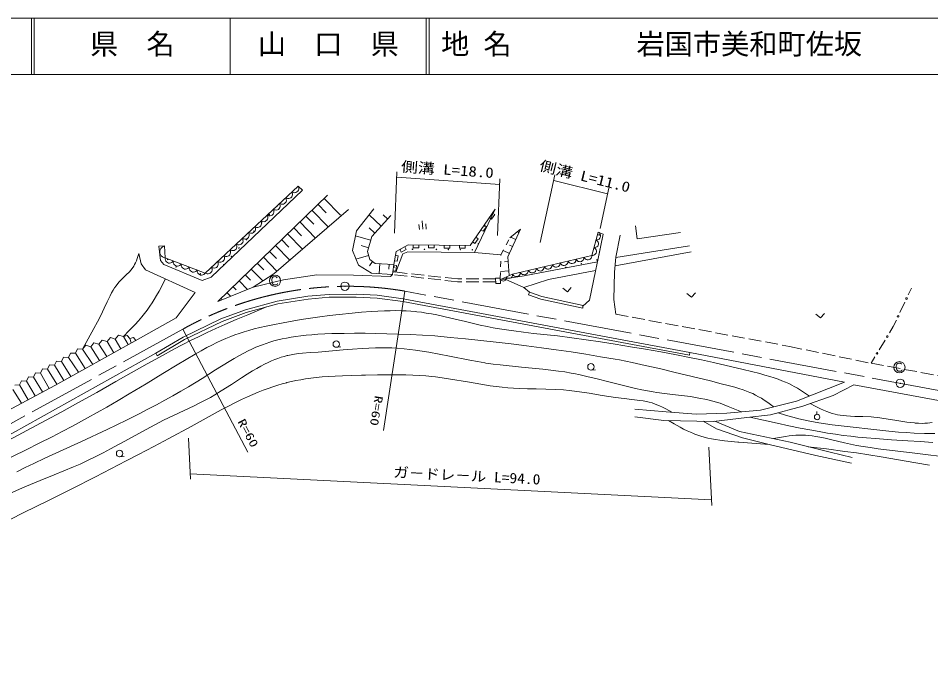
# Model space of a CAD drawing. Units: millimetres, scale not verified. Extents: x 40000 to 680000, y 20000 to 380000.
# Drawn here: x 295400 to 457198, y 265661 to 380000 of the extents above; entities that cross this region are included whole.
import ezdxf
from ezdxf.enums import TextEntityAlignment as Align

# ---------------------------------------------------------------- set-up
doc = ezdxf.new("R2010")
doc.units = ezdxf.units.MM
doc.header["$LTSCALE"] = 1000
for name, pattern in [('CHAIN', [18.5, 12, -1.5, 3.5, -1.5]), ('USER1', [3, 2.25, -0.75]), ('USER2', [2, 1, -1])]:
    doc.linetypes.add(name, pattern=pattern)
for name, color, linetype, lineweight in [('M-BGD', 7, 'Continuous', 13), ('M-BMK', 2, 'Continuous', 13), ('M-BMK-SRVR', 3, 'Continuous', 13), ('M-STR-HTXT', 7, 'Continuous', 13), ('M-TTL', 2, 'Continuous', 13), ('M-TTL-LINE', 7, 'Continuous', 13)]:
    doc.layers.add(name, color=color, linetype=linetype, lineweight=lineweight)
doc.layers.add('M-TTL-TXT', color=7, linetype='Continuous')
doc.styles.add('ＭＳ ゴシック', font='')
doc.styles.get('ＭＳ ゴシック').set_extended_font_data('MS Gothic')

# ---------------------------------------------------------------- blocks, each defined once
blk = doc.blocks.new('BUHIN2')
at = {"color": 7, "linetype": 'Continuous', "lineweight": 13}
blk.add_circle((0, 0), 150, dxfattribs=at)
blk = doc.blocks.new('BUHIN3')
at = {"color": 7, "linetype": 'Continuous', "lineweight": 13}
blk.add_lwpolyline([(-260, -427), (167, -687), (687, 167), (260, 427)], dxfattribs=at)
blk = doc.blocks.new('BUHIN4')
at = {"color": 3, "linetype": 'Continuous', "lineweight": 13}
for radius in [750, 22.5]:
    blk.add_circle((0, 0), radius, dxfattribs=at)
blk = doc.blocks.new('BUHIN5')
at = {"color": 7, "linetype": 'Continuous', "lineweight": 13}
blk.add_lwpolyline([(-390, -640.6), (-213.4, -682.3), (-41.7, -681.5), (175.3, -642.3), (338, -548.2), (477.7, -426.9), (598.6, -228.3), (642.2, -48.5), (651.1, 139.2), (586.2, 349.9), (506.2, 499.7), (390, 640.6)], dxfattribs=at)
blk = doc.blocks.new('BUHIN6')
at = {"color": 7, "linetype": 'Continuous', "lineweight": 13}
blk.add_line((119, 195), (390, 641), dxfattribs=at)
blk.add_circle((-137, -224), 484, dxfattribs=at)
blk = doc.blocks.new('BUHIN7')
at = {"color": 7, "linetype": 'Continuous', "lineweight": 13}
blk.add_line((-298, -490), (339, -878), dxfattribs=at)
blk.add_circle((0, 0), 574, dxfattribs=at)
blk = doc.blocks.new('BUHIN8')
at = {"color": 7, "linetype": 'Continuous', "lineweight": 13}
for p, q in [((-433, 443), (-901, -325)), ((390, 641), (-390, -641)), ((592, -181), (124, -949))]:
    blk.add_line(p, q, dxfattribs=at)
blk = doc.blocks.new('BUHIN9')
at = {"color": 7, "linetype": 'Continuous', "lineweight": 13}
blk.add_lwpolyline([(-455, 694), (-183, -301), (826, -86)], dxfattribs=at)
blk = doc.blocks.new('BUHIN11')
at = {"color": 7, "linetype": 'Continuous', "lineweight": 13}
blk.add_lwpolyline([(623, 177), (638, 279), (615, 375), (562, 471), (480, 557), (313, 658), (165, 713), (-29, 702), (-183, 632), (-321, 482), (-576, 64), (-651, -136), (-652, -282), (-583, -447), (-450, -575), (-287, -674), (-156, -736), (-68, -737), (25, -718), (87, -674)], dxfattribs=at)
blk.add_circle((0, 0), 1000, dxfattribs=at)

msp = doc.modelspace()

# ---------------------------------------------------------------- linework, layer by layer
at = {"layer": 'M-BGD'}
for p, q in [((328558, 334805), (345011, 350238)), ((345823, 349518), (329596, 334067)), ((345011, 350238), (345823, 349518)), ((350231, 348632), (330794, 329761)), ((349632, 348051), (352523, 345073)), ((348550, 347000), (350026, 345480)), ((340731, 334655), (353960, 346084)), ((346398, 344911), (347813, 343453)), ((347474, 345955), (350365, 342978)), ((355362, 342286), (358437, 346207)), ((359778, 343130), (357597, 345136)), ((361489, 344991), (358067, 341269)), ((360919, 344370), (360106, 345118)), ((375519, 339685), (379952, 346107)), ((379952, 346107), (376289, 338464)), ((345322, 343866), (348091, 341014)), ((404818, 343182), (405155, 340861)), ((343169, 341776), (345817, 339049)), ((344245, 342821), (345600, 341426)), ((354641, 338793), (355362, 342286)), ((358637, 341889), (357596, 342847)), ((384469, 342565), (382214, 337668)), ((382559, 341069), (384469, 342565)), ((384188, 341953), (384030, 342025)), ((399118, 341720), (396668, 329991)), ((397131, 337926), (398239, 342062)), ((399118, 341720), (398092, 336808)), ((398239, 342062), (399118, 341720)), ((401354, 337595), (402100, 341513)), ((405155, 340861), (412815, 341978)), ((342093, 340732), (343387, 339399)), ((357881, 340612), (355175, 341377)), ((358067, 341269), (357323, 338639)), ((362421, 338601), (364559, 339782)), ((364559, 339782), (375519, 339685)), ((383624, 340729), (382680, 341163)), ((317211, 336417), (316776, 338270)), ((320307, 339589), (321357, 339602)), ((320599, 337023), (320307, 339589)), ((321357, 339602), (321462, 337471)), ((339941, 338642), (341174, 337372)), ((341017, 339687), (343543, 337085)), ((355725, 336190), (354641, 338793)), ((357509, 339296), (356203, 339665)), ((357323, 338639), (357727, 337173)), ((361967, 336337), (362421, 338601)), ((363596, 338224), (362346, 334969)), ((364474, 338536), (363596, 338224)), ((376289, 338464), (364474, 338536)), ((376289, 338464), (380964, 338054)), ((382496, 338280), (381360, 338803)), ((383060, 339504), (382526, 339750)), ((401219, 336066), (414701, 338566)), ((401350, 337547), (414424, 339623)), ((321187, 336284), (320599, 337023)), ((321462, 337471), (328558, 334805)), ((337789, 336552), (338921, 335386)), ((338865, 337597), (341269, 335121)), ((357525, 337906), (355269, 337285)), ((358212, 336845), (357689, 336071)), ((357727, 337173), (358697, 336518)), ((382277, 336841), (381607, 336790)), ((382214, 337668), (382465, 334361)), ((383030, 334619), (397131, 337926)), ((398092, 336808), (385123, 334326)), ((401123, 334969), (401354, 337595)), ((317967, 335369), (317211, 336417)), ((326758, 331331), (317967, 335369)), ((328031, 333484), (321187, 336284)), ((336713, 335508), (338768, 333391)), ((358033, 334758), (355725, 336190)), ((358697, 336518), (361967, 336337)), ((359515, 336472), (359415, 334673)), ((361150, 336382), (361099, 335477)), ((361789, 334528), (361844, 335025)), ((361844, 335025), (361967, 336337)), ((362346, 334969), (361844, 335025)), ((382403, 335187), (380903, 335074)), ((389409, 333654), (397765, 335245)), ((400997, 330084), (401123, 334969)), ((329596, 334067), (328031, 333484)), ((334560, 333418), (336049, 331885)), ((335637, 334463), (336559, 333513)), ((337073, 332299), (340731, 334655)), ((337073, 332299), (342424, 333574)), ((342424, 333574), (348361, 334474)), ((348361, 334474), (354864, 334449)), ((354864, 334449), (361376, 334156)), ((361789, 334528), (358033, 334758)), ((361376, 334156), (361789, 334528)), ((380037, 333879), (380879, 333894)), ((380054, 332935), (380037, 333879)), ((380879, 333894), (380896, 332950)), ((380884, 333637), (383030, 334619)), ((385123, 334326), (380884, 333637)), ((380884, 333637), (381758, 333710)), ((381758, 333710), (385075, 332242)), ((385075, 332242), (389409, 333654)), ((330794, 329761), (337073, 332299)), ((333484, 332373), (334016, 331826)), ((380896, 332950), (380054, 332935)), ((385075, 332242), (386033, 331422)), ((453219, 330942), (453764, 332097)), ((323415, 326823), (326758, 331331)), ((331332, 330284), (331438, 330174)), ((332408, 331328), (333046, 330672)), ((346764, 330684), (341294, 329821)), ((346824, 330188), (341400, 329332)), ((350525, 331002), (346764, 330684)), ((350548, 330502), (346824, 330188)), ((355357, 331041), (350525, 331002)), ((355347, 330541), (350548, 330502)), ((359022, 330364), (355347, 330541)), ((359068, 330862), (355357, 331041)), ((363599, 329742), (359022, 330364)), ((363679, 330236), (359068, 330862)), ((414485, 320710), (363679, 330236)), ((386033, 331422), (385866, 330951)), ((388075, 330171), (385866, 330951)), ((388212, 330653), (386033, 331422)), ((395489, 328557), (388075, 330171)), ((395596, 329045), (388212, 330653)), ((401333, 327495), (400997, 330084)), ((341294, 329821), (335666, 328268)), ((341400, 329332), (335820, 327791)), ((414393, 320218), (363599, 329742)), ((395527, 328946), (395489, 328557)), ((396668, 329991), (395527, 328946)), ((451727, 327776), (452593, 329612)), ((335666, 328268), (331336, 326670)), ((335820, 327791), (331531, 326209)), ((316116, 322775), (323415, 326823)), ((331336, 326670), (324633, 323450)), ((331531, 326209), (324869, 323009)), ((449872, 324164), (450556, 325291)), ((450556, 325291), (451100, 326446)), ((312614, 323074), (313194, 323784)), ((313194, 323784), (314072, 323522)), ((314072, 323522), (314727, 323715)), ((314727, 323715), (315158, 323184)), ((301875, 314854), (316116, 322775)), ((306783, 321285), (307363, 321995)), ((307363, 321995), (308241, 321732)), ((308241, 321732), (308821, 322442)), ((308821, 322442), (309699, 322180)), ((309699, 322180), (310278, 322889)), ((309699, 322180), (311107, 319989)), ((310278, 322889), (311156, 322627)), ((311156, 322627), (311736, 323337)), ((311156, 322627), (312328, 320669)), ((311736, 323337), (312614, 323074)), ((312614, 323074), (313595, 321373)), ((314072, 323522), (314918, 322109)), ((315158, 323184), (315813, 323377)), ((315158, 323184), (315433, 322396)), ((315813, 323377), (316243, 322846)), ((324633, 323450), (319782, 320563)), ((324869, 323009), (320038, 320133)), ((448055, 321172), (449109, 322907)), ((319782, 320563), (264242, 289597)), ((304284, 319826), (304665, 320607)), ((304665, 320607), (305533, 320556)), ((305533, 320556), (305915, 321337)), ((305533, 320556), (307262, 317851)), ((305915, 321337), (306783, 321285)), ((306783, 321285), (308600, 318595)), ((308241, 321732), (309793, 319259)), ((319782, 320563), (320038, 320133)), ((414393, 320218), (414485, 320710)), ((441922, 315454), (414485, 320710)), ((301801, 318430), (302189, 319193)), ((302189, 319193), (303043, 319128)), ((303043, 319128), (303430, 319891)), ((303043, 319128), (304745, 316450)), ((303430, 319891), (304284, 319826)), ((304284, 319826), (306108, 317209)), ((446608, 318789), (447292, 319916)), ((299319, 317034), (299707, 317797)), ((299707, 317797), (300560, 317732)), ((300560, 317732), (300948, 318495)), ((300560, 317732), (302252, 315064)), ((300948, 318495), (301801, 318430)), ((301801, 318430), (303479, 315746)), ((295596, 314941), (295984, 315703)), ((295984, 315703), (296837, 315639)), ((296837, 315639), (297225, 316401)), ((296837, 315639), (298416, 313010)), ((297225, 316401), (298078, 316337)), ((298078, 316337), (298466, 317099)), ((298078, 316337), (299727, 313709)), ((298466, 317099), (299319, 317034)), ((299319, 317034), (300892, 314330)), ((284430, 305555), (301875, 314854)), ((294458, 314166), (295956, 311699)), ((294769, 314932), (295596, 314941)), ((295596, 314941), (297146, 312333)), ((433384, 312048), (441922, 315454)), ((443571, 314991), (439905, 313064)), ((473495, 309431), (443571, 314991)), ((439905, 313064), (434491, 311161)), ((404749, 310659), (410311, 310200)), ((427013, 310477), (433384, 312048)), ((434491, 311161), (428786, 309646)), ((409873, 308666), (404713, 309262)), ((410311, 310200), (415613, 309771)), ((415613, 309771), (421020, 309919)), ((424592, 309188), (418664, 308481)), ((421020, 309919), (427013, 310477)), ((428786, 309646), (424592, 309188)), ((418664, 308481), (409873, 308666)), ((419225, 307156), (416840, 308519)), ((418911, 308510), (423263, 306698)), ((423827, 305546), (419225, 307156)), ((423263, 306698), (432287, 304795)), ((428572, 304354), (423827, 305546)), ((436818, 302446), (428572, 304354)), ((432287, 304795), (439371, 302995)), ((439371, 302995), (443249, 302056)), ((443134, 301047), (436818, 302446))]:
    msp.add_line(p, q, dxfattribs=at)
at = {"layer": 'M-BGD', "linetype": 'USER2'}
for p, q in [((380964, 338054), (382559, 341069)), ((380879, 333894), (380964, 338054))]:
    msp.add_line(p, q, dxfattribs=at)
at = {"layer": 'M-BGD', "linetype": 'USER1'}
for p, q in [((373315, 333752), (361844, 335025)), ((373288, 333252), (361789, 334528)), ((380047, 333761), (373315, 333752)), ((380048, 333261), (373288, 333252)), ((401333, 327495), (432153, 321776)), ((432153, 321776), (446608, 318789)), ((446608, 318789), (474378, 313714))]:
    msp.add_line(p, q, dxfattribs=at)
at = {"layer": 'M-BGD'}
for points in [[(306783, 321285), (307809, 323120), (308818, 324967), (309425, 326116), (310021, 327287), (310652, 328592), (311157, 329680), (311680, 330758), (311947, 331262), (312231, 331755), (312480, 332151), (312752, 332544), (313256, 333174), (313598, 333542), (313957, 333899), (314543, 334459), (315117, 335036), (315369, 335317), (315611, 335617), (315882, 336014), (316042, 336296), (316189, 336597), (316351, 336983), (316495, 337379), (316776, 338270)], [(314072, 323522), (315095, 324588), (316102, 325667), (316709, 326345), (317300, 327036), (317772, 327615), (318233, 328215), (318727, 328901), (319120, 329488), (319501, 330095), (319943, 330841), (320369, 331600), (321503, 333745)], [(292867, 304701), (300255, 308626), (303121, 310180), (305978, 311751), (309357, 313635), (312727, 315537), (315413, 317066), (318232, 318664), (321068, 320248), (322587, 321075), (324116, 321883), (324568, 322117), (325951, 322817), (327352, 323504), (328879, 324229), (330423, 324940), (332039, 325663), (334064, 326543), (336106, 327407), (339418, 328785)], [(292292, 301243), (296784, 303440), (299103, 304592), (301412, 305762), (303213, 306695), (305005, 307645), (307674, 309113), (309385, 310058), (311086, 311021), (313088, 312180), (315091, 313362), (318071, 315154), (321056, 316972), (323575, 318511), (325175, 319474), (326793, 320425), (327822, 321008), (328860, 321573), (329729, 322025), (330614, 322462), (331409, 322833), (332212, 323186), (333069, 323536), (333824, 323820), (334595, 324088), (335441, 324359), (336293, 324611), (337249, 324871), (338220, 325115), (339384, 325383), (340553, 325633), (342387, 325994), (343975, 326276), (345563, 326538), (347212, 326789), (348864, 327020), (350587, 327240), (352314, 327441), (354585, 327676), (356289, 327830), (357994, 327964), (359177, 328039), (360370, 328094), (361371, 328121), (362380, 328128), (363278, 328115), (364174, 328082), (364988, 328033), (365810, 327963), (366077, 327935), (366906, 327831), (367732, 327708), (368684, 327543), (369634, 327358), (370874, 327092), (372113, 326806), (374704, 326177), (377301, 325567), (378525, 325308), (379616, 325097), (380720, 324904), (381994, 324703), (383281, 324520), (385007, 324301), (386735, 324101), (391011, 323634), (393540, 323303), (396076, 322950), (398668, 322569), (401266, 322167), (403931, 321734), (406602, 321280), (409350, 320792), (412105, 320282), (414424, 319838), (416556, 319380), (418686, 318903), (423914, 317684), (425405, 317329), (426892, 316955), (427796, 316708), (428692, 316443), (429426, 316206), (430161, 315948), (430803, 315701), (431437, 315437), (432007, 315178), (432568, 314901), (432980, 314682), (433551, 314356), (434122, 314007), (435694, 312970)], [(295120, 299515), (296627, 300276), (298152, 301025), (300101, 301955), (302060, 302867), (306602, 304941), (311144, 307034), (312869, 307854), (314585, 308692), (316857, 309846), (318393, 310629), (319920, 311430), (321377, 312217), (322825, 313022), (324214, 313817), (325604, 314635), (328024, 316118), (330403, 317626), (332790, 319115), (333697, 319653), (334611, 320172), (335375, 320585), (336155, 320983), (336845, 321313), (337550, 321628), (338696, 322090), (339347, 322321), (340014, 322537), (340717, 322743), (341426, 322929), (342180, 323106), (342950, 323266), (343775, 323416), (344606, 323546), (345523, 323669), (346445, 323771), (347482, 323865), (348523, 323939), (349760, 324005), (351010, 324051), (353213, 324097), (355050, 324113), (356890, 324109), (358824, 324084), (360752, 324038), (362815, 323969), (364875, 323880), (369238, 323633), (371984, 323391), (374725, 323130), (377433, 322852), (380147, 322553), (382828, 322238), (385505, 321903), (388150, 321552), (390802, 321180), (393422, 320792), (396040, 320384), (398636, 319960), (401230, 319515), (402028, 319374), (404281, 318906), (406538, 318415), (409103, 317836), (411668, 317237), (414896, 316458), (418143, 315653), (420062, 315171), (421257, 314866), (422445, 314541), (423178, 314322), (423911, 314081), (424513, 313864), (425105, 313629), (425624, 313401), (426133, 313156), (426676, 312866), (427163, 312579), (427641, 312273), (428317, 311810), (428991, 311322), (429355, 311055)], [(423652, 310164), (422481, 310667), (421305, 311151), (420577, 311430), (419836, 311693), (419211, 311894), (418562, 312081), (417898, 312251), (417152, 312421), (416400, 312570), (415497, 312727), (414578, 312867), (412997, 313073), (411400, 313261), (410012, 313428), (408628, 313615), (407954, 313718), (406976, 313886), (405992, 314075), (404826, 314323), (403665, 314590), (401779, 315056), (399899, 315540), (398058, 316014), (396205, 316470), (395058, 316734), (393896, 316980), (393466, 317064), (392344, 317245), (391219, 317406), (389813, 317583), (388395, 317742), (384633, 318113), (380869, 318505), (379607, 318661), (378337, 318838), (378129, 318870), (376814, 319087), (375492, 319327), (371839, 320044), (368190, 320739), (367008, 320939), (365815, 321119), (364818, 321251), (363809, 321364), (362560, 321472), (361659, 321512), (360748, 321533), (359745, 321534), (358732, 321515), (357548, 321471), (356352, 321406), (354675, 321289), (352995, 321152), (348577, 320779), (347186, 320686), (345792, 320573), (345077, 320495), (344358, 320396), (343782, 320299), (343203, 320180), (343079, 320151), (342546, 320012), (342011, 319852), (341453, 319663), (340893, 319452), (340302, 319207), (339709, 318938), (339068, 318625), (338424, 318288), (337682, 317874), (336946, 317441), (335966, 316835), (334992, 316208), (333203, 315032), (331405, 313874), (330279, 313191), (329464, 312728), (328633, 312278), (327617, 311756), (326586, 311247), (321140, 308682), (319602, 307870), (318063, 307036), (314930, 305303), (311778, 303583), (310477, 302899), (309168, 302233), (307575, 301460), (306391, 300921), (305197, 300401), (303477, 299680), (301748, 298976), (299300, 297992), (296854, 296986), (295594, 296446), (294344, 295890)], [(291837, 290003), (296297, 292240), (300771, 294469), (304922, 296541), (309072, 298636), (311803, 300035), (314535, 301457), (316717, 302612), (319422, 304022), (322129, 305455), (326043, 307578), (328718, 309054), (331408, 310515), (332667, 311176), (333942, 311822), (334999, 312337), (336062, 312833), (337013, 313255), (337969, 313658), (338849, 314007), (339734, 314337), (340559, 314624), (341399, 314895), (342188, 315128), (342992, 315346), (343040, 315358), (343830, 315546), (344636, 315716), (345495, 315877), (346359, 316018), (347296, 316150), (348249, 316264), (349305, 316369), (350376, 316454), (351621, 316532), (352880, 316590), (354574, 316644), (356279, 316677), (356975, 316687), (359118, 316726), (361266, 316745), (362707, 316739), (364146, 316713), (365353, 316673), (366567, 316612), (367651, 316538), (368732, 316445), (369386, 316378), (370537, 316226), (371694, 316052), (375385, 315424), (379086, 314815), (380144, 314669), (381215, 314542), (382238, 314443), (383213, 314371), (384201, 314318), (385719, 314265), (387250, 314232), (388971, 314198), (390690, 314143), (392087, 314068), (393058, 313972), (394026, 313856), (395328, 313675), (396639, 313472), (398957, 313093), (401288, 312732), (402827, 312531), (404222, 312377), (405610, 312203), (406212, 312106), (406808, 311990), (407291, 311877), (407777, 311743), (408191, 311609), (408645, 311439), (409093, 311250), (409652, 310988), (410205, 310707), (411284, 310122)], [(435822, 311629), (436724, 311168), (437641, 310722), (438208, 310467), (438780, 310232), (439254, 310058), (439743, 309899), (440227, 309767), (440689, 309663), (441155, 309579), (441704, 309503), (442257, 309447), (442995, 309396), (443748, 309365), (445180, 309330), (446621, 309274), (447122, 309239), (447820, 309169), (448513, 309080), (449657, 308900), (450807, 308700), (451869, 308516), (452936, 308353), (453621, 308266), (454311, 308200), (454431, 308190), (455039, 308151), (455647, 308133), (456122, 308136), (456604, 308160), (457012, 308199), (457426, 308259)], [(457545, 304721), (455333, 304888), (453117, 305034), (450261, 305215), (447396, 305418), (445832, 305548), (444270, 305698), (443028, 305834), (441681, 306003), (440337, 306192), (438866, 306420), (437399, 306667), (435738, 306970), (434069, 307294), (432011, 307717), (429946, 308162), (425128, 309247)], [(430157, 310010), (431435, 309608), (432726, 309223), (433824, 308928), (434629, 308736), (435448, 308562), (436380, 308386), (437326, 308227), (438513, 308052), (439714, 307896), (443428, 307468), (446598, 307091), (449774, 306733), (451503, 306571), (452871, 306485), (454240, 306419), (456072, 306356), (457914, 306312)], [(410703, 308649), (411717, 308047), (412747, 307459), (413382, 307118), (414033, 306791), (414575, 306540), (415133, 306304), (415382, 306207), (415914, 306016), (416453, 305843), (417046, 305675), (417646, 305527), (418321, 305382), (419011, 305254), (419826, 305126), (420647, 305018), (421802, 304892), (422968, 304784), (423179, 304766), (428572, 304354)], [(429323, 305420), (430384, 305623), (431453, 305807), (432107, 305901), (432760, 305974), (433304, 306016), (433847, 306037), (433926, 306039), (434449, 306035), (434982, 306012), (435564, 305964), (436156, 305895), (436835, 305794), (437524, 305670), (438459, 305477), (439404, 305261), (441894, 304671), (442959, 304442), (444034, 304231), (445238, 304017), (446443, 303823), (447887, 303613), (449342, 303422), (451868, 303125), (454396, 302847), (455328, 302744), (460094, 302118)], [(435470, 303986), (438725, 303584), (441987, 303161), (444036, 302876), (446231, 302549), (448432, 302201), (451498, 301689), (454571, 301156), (456964, 300734)]]:
    msp.add_lwpolyline(points, dxfattribs=at)
for centre in [(339903, 345180), (338561, 343697), (378068, 343155), (337218, 342215), (398408, 341556), (335875, 340733), (334532, 339251), (365303, 339025), (367424, 339006), (369545, 338987), (371666, 338969), (373788, 338950), (375909, 338931), (321889, 337211), (333189, 337769), (398000, 337103), (323371, 335869), (331846, 336287), (362093, 335871), (392493, 335811), (395247, 336457), (327679, 334665)]:
    msp.add_circle(centre, 50, dxfattribs=at)
for centre, start, end in [((341246, 346662), 182.85574, 83.47772), ((376979, 339982), 20.91291, 287.87146), ((320407, 338554), 296.44877, 76.53548), ((363181, 339044), 232.74247, 5.07482), ((389739, 335165), 70.44584, 131.21965)]:
    msp.add_arc(centre, 50, start, end, dxfattribs=at)
at = {"layer": 'M-BMK'}
for p, q in [((363922, 331594), (360188, 306890)), ((324596, 324848), (336125, 303013))]:
    msp.add_line(p, q, dxfattribs=at)
at = {"layer": 'M-BMK', "linetype": 'CHAIN'}
for p, q in [((549573, 297032), (363922, 331594)), ((324596, 324848), (216869, 265661))]:
    msp.add_line(p, q, dxfattribs=at)
msp.add_arc((353826, 272449), 60000, 80.31323, 119.15515, dxfattribs=at)
at = {"layer": 'M-STR-HTXT'}
for p, q in [((362095, 341882), (362549, 352780)), ((362508, 351781), (380767, 350514)), ((380808, 351514), (380390, 341482)), ((387944, 340195), (390561, 352205)), ((390348, 351228), (399911, 348851)), ((400124, 349828), (398565, 342672)), ((325584, 305519), (325958, 298205)), ((418380, 293582), (417852, 303901)), ((325907, 299204), (418329, 294581))]:
    msp.add_line(p, q, dxfattribs=at)
at = {"layer": 'M-TTL'}
msp.add_line((680000, 380000), (40000, 380000), dxfattribs=at)
at = {"layer": 'M-TTL-LINE'}
for p, q in [((297750, 380000), (297750, 370000)), ((298250, 380000), (298250, 370000)), ((333000, 380000), (333000, 370000)), ((367750, 380000), (367750, 370000)), ((368250, 380000), (368250, 370000)), ((40000, 370000), (680000, 370000))]:
    msp.add_line(p, q, dxfattribs=at)

# ---------------------------------------------------------------- block references
at = {"layer": 'M-BGD'}
for p, xscale, yscale, rotation in [((344463, 349723), 1.002606, 1.002606, 344.50001), ((342269, 347665), 1.002606, 1.002606, 344.50001), ((343366, 348694), 1.002606, 1.002606, 344.50001), ((340075, 345608), 1.002606, 1.002606, 344.50001), ((341172, 346637), 1.002606, 1.002606, 344.50001), ((338978, 344579), 1.002606, 1.002606, 344.50001), ((336785, 342521), 1.002606, 1.002606, 344.50001), ((337881, 343550), 1.002606, 1.002606, 344.50001), ((335688, 341492), 1.002606, 1.002606, 344.50001), ((398054, 341372), 0.9513502, 0.9513502, 16.3442), ((333494, 339435), 1.002606, 1.002606, 344.50001), ((334591, 340463), 1.002606, 1.002606, 344.50001), ((397685, 339994), 0.9513502, 0.9513502, 16.3442), ((321409, 338537), 1.422488, 1.422488, 214.15711), ((332397, 338406), 1.002606, 1.002606, 344.50001), ((396426, 337761), 0.9656148, 0.9656148, 314.53255), ((397316, 338615), 0.9513502, 0.9513502, 16.3442), ((322171, 337204), 1.01073, 1.01073, 280.73979), ((323591, 336671), 1.01073, 1.01073, 280.73979), ((325010, 336138), 1.01073, 1.01073, 280.73979), ((330203, 336348), 1.002606, 1.002606, 344.50001), ((331300, 337377), 1.002606, 1.002606, 344.50001), ((389376, 336107), 0.9656148, 0.9656148, 314.53255), ((390786, 336438), 0.9656148, 0.9656148, 314.53255), ((392196, 336769), 0.9656148, 0.9656148, 314.53255), ((393606, 337099), 0.9656148, 0.9656148, 314.53255), ((395016, 337430), 0.9656148, 0.9656148, 314.53255), ((326429, 335605), 1.01073, 1.01073, 280.73979), ((327848, 335071), 1.01073, 1.01073, 280.73979), ((329106, 335319), 1.002606, 1.002606, 344.50001), ((382493, 334373), 0.7867596, 0.7867596, 325.9221), ((383735, 334784), 0.9656148, 0.9656148, 314.53255), ((385145, 335115), 0.9656148, 0.9656148, 314.53255), ((386555, 335446), 0.9656148, 0.9656148, 314.53255), ((387965, 335777), 0.9656148, 0.9656148, 314.53255), ((381420, 333882), 0.7867596, 0.7867596, 325.9221)]:
    msp.add_blockref('BUHIN5', p, dxfattribs=dict(at, xscale=xscale, yscale=yscale, rotation=rotation))
for name, p, rotation in [('BUHIN3', (379214, 345036), 356.71794), ('BUHIN8', (367060, 343301), 36.16667), ('BUHIN3', (377736, 342896), 356.71794), ('BUHIN3', (365929, 339769), 300.82628), ('BUHIN3', (368669, 339745), 300.82628), ('BUHIN3', (371409, 339721), 300.82628), ('BUHIN3', (374149, 339697), 300.82628), ('BUHIN3', (376258, 340755), 356.71794), ('BUHIN3', (363490, 339191), 330.24216), ('BUHIN3', (362194, 337469), 19.98635), ('BUHIN3', (361905, 335681), 25.98209), ('BUHIN11', (340929, 333428), 36.16667), ('BUHIN9', (392740, 331798), 36.16667), ('BUHIN9', (414739, 330867), 36.16667), ('BUHIN2', (452906, 330277), 6.09808), ('BUHIN9', (437624, 327219), 36.16667), ('BUHIN2', (451414, 327111), 6.09808), ('BUHIN2', (449490, 323536), 0.06661), ('BUHIN7', (351795, 322193), 36.16667), ('BUHIN2', (447674, 320544), 0.06661), ('BUHIN7', (396948, 318156), 36.16667), ('BUHIN11', (451636, 318093), 36.16667), ('BUHIN6', (437034, 309516), 36.16667), ('BUHIN7', (313371, 302780), 36.16667)]:
    msp.add_blockref(name, p, dxfattribs=dict(at, rotation=rotation))
at = {"layer": 'M-BMK-SRVR', "rotation": 36.16667}
for p in [(353330, 332447), (451798, 315234)]:
    msp.add_blockref('BUHIN4', p, dxfattribs=at)

# ---------------------------------------------------------------- texts
at = {"layer": 'M-BGD', "style": 'ＭＳ ゴシック'}
for s, height, rotation, width, p in [('R=60', 1466, 260.5, 1.35, (358209, 313216)), ('R=60', 1466, 298.1, 1.35, (333848, 308229)), ('ガ－ドレ－ル L=94.0', 1833, 357.1, 1.1, (361840, 298042))]:
    msp.add_text(s, height=height, rotation=rotation, dxfattribs=dict(at, width=width)).set_placement(p, align=Align.BOTTOM_LEFT)
at = {"layer": 'M-STR-HTXT', "style": 'ＭＳ ゴシック', "width": 1.2}
for s, rotation, p in [('側溝 L=18.0', 356, (363173, 352255)), ('側溝 L=11.0', 346, (387518, 352529))]:
    msp.add_text(s, height=1833, rotation=rotation, dxfattribs=at).set_placement(p, align=Align.BOTTOM_LEFT)
at = {"layer": 'M-TTL-TXT', "style": 'ＭＳ ゴシック'}
for s, p in [('県\u3000名', (308125, 372500)), ('山\u3000口\u3000県', (337875, 372500)), ('地 名', (370380, 372500)), ('岩国市美和町佐坂', (405024, 372500))]:
    msp.add_text(s, height=3666, dxfattribs=at).set_placement(p, align=Align.BOTTOM_LEFT)

doc.saveas('drawing.dxf')
